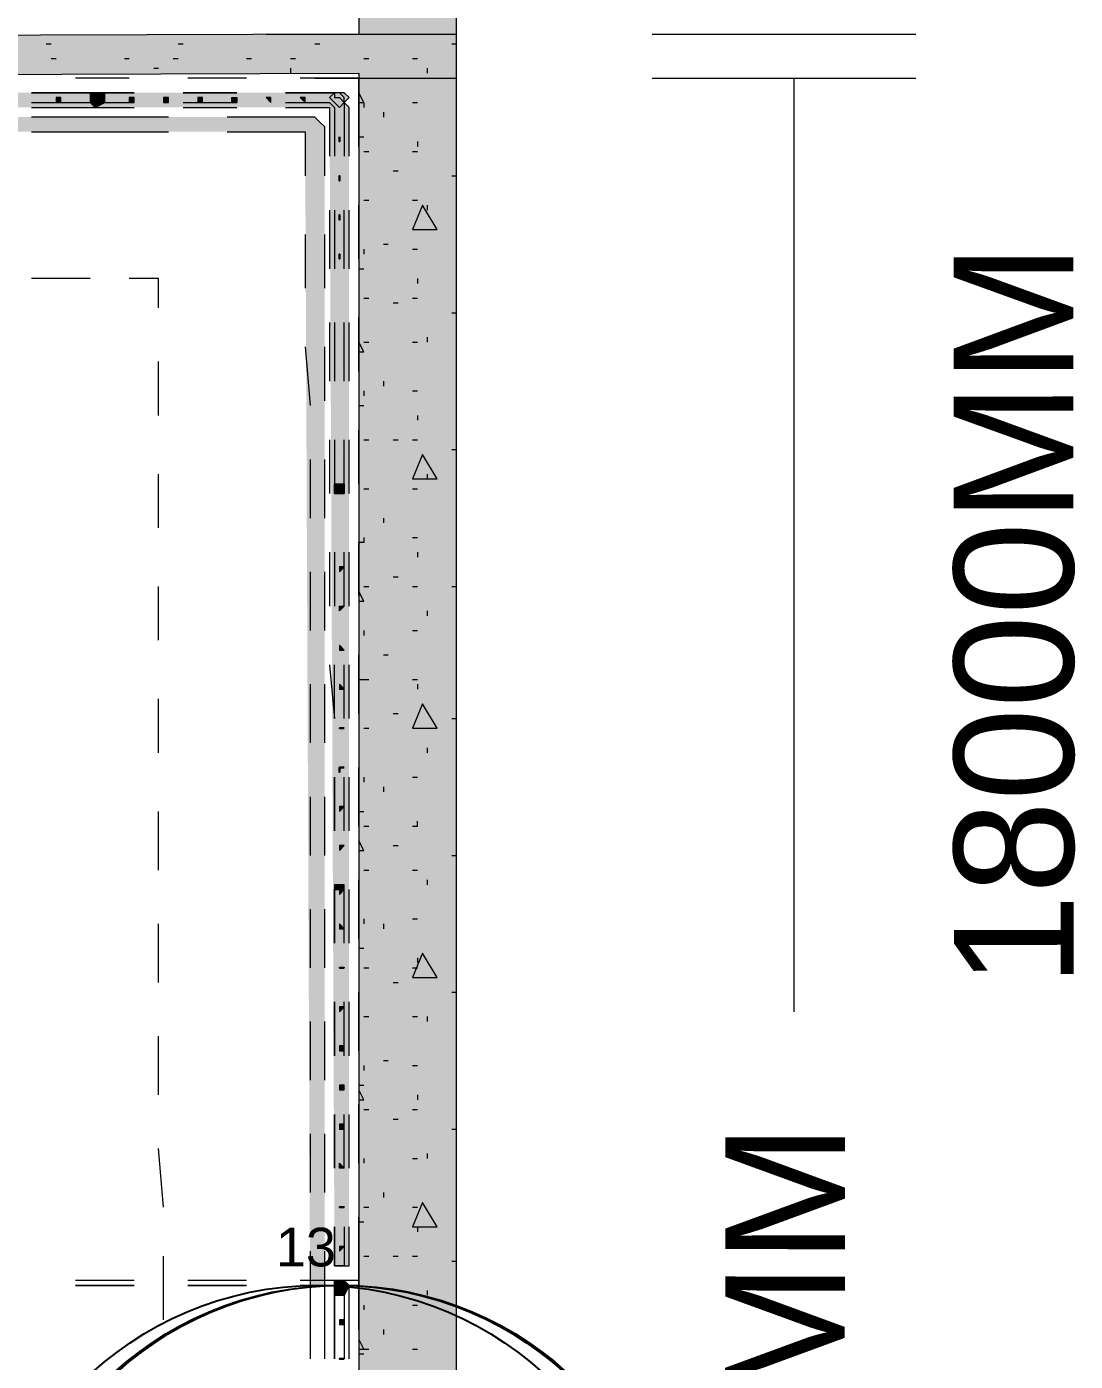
# Model space of a CAD drawing. Header units: inches. Extents: x 0.12 to 8.16, y 2.81 to 8.2.
# Drawn here: x 5.4567 to 5.8144, y 6.0258 to 6.4808 of the extents above; entities that cross this region are included whole.
import ezdxf

# ---------------------------------------------------------------- set-up
doc = ezdxf.new("R2010")
doc.units = ezdxf.units.IN
doc.header["$MEASUREMENT"] = 0
for name, color, linetype, true_color in [('PDF_Geometry', 7, 'Continuous', 0x029e21), ('PDF_Solid Fills', 7, 'Continuous', 0xffffff), ('PDF_Text', 7, 'Continuous', 0x5555ff)]:
    doc.layers.add(name, color=color, linetype=linetype, true_color=true_color)
doc.styles.add('PDF F1', font='arial.ttf')
doc.styles.add('PDF F2', font='arial.ttf')

msp = doc.modelspace()

# ---------------------------------------------------------------- hatches: boundary and pattern name
at = {"layer": 'PDF_Solid Fills', "transparency": 33554559}
for points in [[(5.15, 6.45333), (5.15, 6.45833), (5.15333, 6.45833), (5.155, 6.45833), (5.47167, 6.45833), (5.47333, 6.45833), (5.47833, 6.45833), (5.47833, 6.45333), (5.47333, 6.45333), (5.47167, 6.45333), (5.155, 6.45333), (5.15333, 6.45333)], [(5.15, 6.455), (5.15, 6.45833), (5.15333, 6.45833), (5.15333, 6.45833), (5.15667, 6.45833), (5.47167, 6.45833), (5.47333, 6.45833), (5.47833, 6.45833), (5.47833, 6.455), (5.47333, 6.455), (5.47167, 6.455), (5.15667, 6.455), (5.15333, 6.455), (5.15333, 6.455)], [(5.46667, 6.45667), (5.46833, 6.45667), (5.46833, 6.45667), (5.46833, 6.455), (5.46667, 6.455), (5.46667, 6.455), (5.46667, 6.45667), (5.46667, 6.45667)], [(5.47833, 6.45333), (5.47833, 6.45833), (5.48, 6.45833), (5.48167, 6.45833), (5.48333, 6.45833), (5.555, 6.45833), (5.55667, 6.45833), (5.56, 6.45833), (5.56167, 6.45833), (5.56167, 6.45833), (5.56, 6.45333), (5.56, 6.45333), (5.55667, 6.45333), (5.555, 6.45333), (5.48333, 6.45333), (5.48167, 6.45333), (5.48, 6.45333)], [(5.47833, 6.455), (5.47833, 6.45833), (5.48, 6.45833), (5.48167, 6.45833), (5.48333, 6.45833), (5.555, 6.45833), (5.55667, 6.45833), (5.56, 6.45833), (5.56167, 6.45833), (5.56167, 6.45833), (5.56, 6.455), (5.56, 6.455), (5.55667, 6.455), (5.555, 6.455), (5.48333, 6.455), (5.48167, 6.455), (5.48, 6.455)], [(5.48, 6.45833), (5.48333, 6.45833), (5.48333, 6.45667), (5.48333, 6.455), (5.48, 6.45333), (5.47833, 6.455), (5.47833, 6.45667), (5.47833, 6.45833)], [(5.49333, 6.45667), (5.49333, 6.45667), (5.49333, 6.45667), (5.49333, 6.455), (5.49333, 6.455), (5.49167, 6.455), (5.49167, 6.45667), (5.49167, 6.45667)], [(5.505, 6.45667), (5.505, 6.45667), (5.505, 6.45667), (5.505, 6.455), (5.505, 6.455), (5.50333, 6.455), (5.50333, 6.45667), (5.50333, 6.45667)], [(5.51667, 6.45667), (5.51667, 6.45667), (5.51667, 6.45667), (5.51667, 6.455), (5.51667, 6.455), (5.515, 6.455), (5.515, 6.45667), (5.515, 6.45667)], [(5.52833, 6.45667), (5.52833, 6.45667), (5.52833, 6.45667), (5.52833, 6.455), (5.52833, 6.455), (5.52667, 6.455), (5.52667, 6.45667), (5.52667, 6.45667)], [(5.54, 6.45667), (5.54, 6.45667), (5.54, 6.45667), (5.54, 6.455), (5.54, 6.455), (5.54, 6.455), (5.53833, 6.45667), (5.54, 6.45667)], [(5.55167, 6.45667), (5.55167, 6.45667), (5.55167, 6.45667), (5.55167, 6.455), (5.55167, 6.455), (5.55167, 6.455), (5.55, 6.45667), (5.55167, 6.45667)], [(5.56, 6.45333), (5.56167, 6.45833), (5.56333, 6.45833), (5.565, 6.45667), (5.565, 6.45667), (5.565, 6.455), (5.56667, 6.45333), (5.56667, 6.45333), (5.56667, 6.45), (5.56667, 6.05833), (5.56167, 6.05833), (5.56, 6.45), (5.56, 6.45333), (5.56, 6.45333), (5.56, 6.45333), (5.56, 6.45333), (5.56, 6.45333), (5.56, 6.45333)], [(5.56, 6.455), (5.56167, 6.45833), (5.56167, 6.45667), (5.56333, 6.45667), (5.565, 6.455), (5.565, 6.45333), (5.565, 6.45333), (5.565, 6.45333), (5.565, 6.45), (5.565, 6.05833), (5.56167, 6.05833), (5.56167, 6.45), (5.56167, 6.45333), (5.56167, 6.45333), (5.56167, 6.45333), (5.56167, 6.45333), (5.56, 6.455), (5.56, 6.455)], [(5.56667, 6.45667), (5.565, 6.455), (5.56333, 6.45333), (5.56167, 6.455), (5.56, 6.45667), (5.56167, 6.45833), (5.56333, 6.45833), (5.565, 6.45833)], [(5.15, 6.445), (5.15, 6.45), (5.15333, 6.45), (5.155, 6.45), (5.47167, 6.45), (5.47333, 6.45), (5.47833, 6.45), (5.47833, 6.445), (5.47333, 6.445), (5.47167, 6.445), (5.155, 6.445), (5.15333, 6.445)], [(5.47833, 6.445), (5.47833, 6.45), (5.48, 6.45), (5.48167, 6.45), (5.48333, 6.45), (5.54667, 6.45), (5.54833, 6.45), (5.55167, 6.45), (5.55333, 6.45), (5.55333, 6.45), (5.55167, 6.445), (5.55167, 6.445), (5.54833, 6.445), (5.54667, 6.445), (5.48333, 6.445), (5.48167, 6.445), (5.48, 6.445)], [(5.55167, 6.445), (5.55333, 6.45), (5.555, 6.45), (5.55667, 6.44833), (5.55667, 6.44833), (5.55833, 6.44667), (5.55833, 6.445), (5.55833, 6.445), (5.55833, 6.44167), (5.55833, 6.05167), (5.55333, 6.05167), (5.55167, 6.44167), (5.55167, 6.445), (5.55167, 6.445), (5.55167, 6.445), (5.55167, 6.445), (5.55167, 6.445), (5.55167, 6.445)], [(5.565, 6.32333), (5.565, 6.32167), (5.56333, 6.32167), (5.56167, 6.32167), (5.56167, 6.32333), (5.56167, 6.325), (5.56333, 6.325), (5.565, 6.325)], [(5.565, 6.29667), (5.56333, 6.295), (5.56333, 6.295), (5.56333, 6.295), (5.56333, 6.29667), (5.56333, 6.29667), (5.56333, 6.29667), (5.56333, 6.29667)], [(5.565, 6.28333), (5.56333, 6.28167), (5.56333, 6.28167), (5.56333, 6.28167), (5.56333, 6.28333), (5.56333, 6.28333), (5.56333, 6.28333), (5.56333, 6.28333)], [(5.565, 6.26833), (5.56333, 6.26833), (5.56333, 6.26833), (5.56333, 6.26833), (5.56333, 6.26833), (5.56333, 6.27), (5.56333, 6.27), (5.56333, 6.27)], [(5.565, 6.255), (5.56333, 6.255), (5.56333, 6.255), (5.56333, 6.255), (5.56333, 6.255), (5.56333, 6.25667), (5.56333, 6.25667), (5.56333, 6.25667)], [(5.565, 6.215), (5.56333, 6.21333), (5.56333, 6.21333), (5.56333, 6.21333), (5.56333, 6.215), (5.56333, 6.215), (5.56333, 6.215), (5.56333, 6.215)], [(5.565, 6.20167), (5.56333, 6.2), (5.56333, 6.2), (5.56333, 6.2), (5.56333, 6.20167), (5.56333, 6.20167), (5.56333, 6.20167), (5.56333, 6.20167)], [(5.565, 6.18667), (5.565, 6.18667), (5.56333, 6.185), (5.56333, 6.18667), (5.56167, 6.18667), (5.56167, 6.18833), (5.56333, 6.18833), (5.565, 6.18833)], [(5.565, 6.17333), (5.56333, 6.17333), (5.56333, 6.17333), (5.56333, 6.17333), (5.56333, 6.17333), (5.56333, 6.175), (5.56333, 6.175), (5.56333, 6.175)], [(5.565, 6.14667), (5.565, 6.14667), (5.56333, 6.145), (5.56333, 6.14667), (5.56333, 6.14667), (5.56333, 6.14667), (5.56333, 6.14667), (5.565, 6.14667)], [(5.565, 6.13333), (5.565, 6.13167), (5.56333, 6.13167), (5.56333, 6.13167), (5.56333, 6.13333), (5.56333, 6.13333), (5.56333, 6.13333), (5.565, 6.13333)], [(5.565, 6.12), (5.565, 6.11833), (5.56333, 6.11833), (5.56333, 6.11833), (5.56333, 6.12), (5.56333, 6.12), (5.56333, 6.12), (5.565, 6.12)], [(5.565, 6.105), (5.565, 6.105), (5.56333, 6.105), (5.56333, 6.105), (5.56333, 6.105), (5.56333, 6.10667), (5.56333, 6.10667), (5.565, 6.10667)], [(5.565, 6.09167), (5.565, 6.09167), (5.56333, 6.09167), (5.56333, 6.09167), (5.56333, 6.09167), (5.56333, 6.09167), (5.56333, 6.09333), (5.565, 6.09167)], [(5.565, 6.065), (5.565, 6.065), (5.56333, 6.06333), (5.56333, 6.065), (5.56333, 6.065), (5.56333, 6.065), (5.56333, 6.065), (5.565, 6.065)], [(5.56667, 6.05167), (5.565, 6.04833), (5.56333, 6.04833), (5.56167, 6.04833), (5.56167, 6.05167), (5.56167, 6.05333), (5.56333, 6.05333), (5.565, 6.05333)], [(5.56667, 6.05167), (5.565, 6.04833), (5.56333, 6.04833), (5.56167, 6.04833), (5.56167, 6.05167), (5.56167, 6.05333), (5.56333, 6.05333), (5.565, 6.05333)], [(5.565, 6.03833), (5.565, 6.03833), (5.56333, 6.03833), (5.56333, 6.03833), (5.56333, 6.03833), (5.56333, 6.04), (5.56333, 6.04), (5.565, 6.04)]]:
    msp.add_hatch(color=256, dxfattribs=at).paths.add_polyline_path(points)

# ---------------------------------------------------------------- linework, layer by layer
at = {"layer": 'PDF_Geometry', "color": 7, "lineweight": 13}
msp.add_lwpolyline([(5.06333, 6.47667), (5.06333, 6.46333), (5.57, 6.465), (5.57, 5.41667), (5.57667, 5.41667), (5.60333, 5.41667), (5.60333, 6.53), (5.59667, 6.53), (5.60333, 6.53), (5.59667, 6.53), (5.57, 6.53), (5.57, 6.47833)], close=True, dxfattribs=at)
at = {"layer": 'PDF_Geometry', "color": 54, "lineweight": 13, "true_color": 0x9f9f00}
for points in [[(5.46333, 6.475), (5.465, 6.475)], [(5.50833, 6.475), (5.51, 6.475)], [(5.555, 6.475), (5.55667, 6.475)], [(5.58167, 6.47833), (5.58333, 6.47833)], [(5.60167, 6.475), (5.60333, 6.475)], [(5.465, 6.47), (5.46667, 6.47)], [(5.49, 6.47), (5.49167, 6.47)], [(5.5, 6.46667), (5.50167, 6.46667)], [(5.50667, 6.47), (5.50833, 6.47)], [(5.53167, 6.47), (5.53333, 6.47)], [(5.54667, 6.47), (5.54833, 6.47)], [(5.54667, 6.46667), (5.54667, 6.465)], [(5.57167, 6.47), (5.57333, 6.47)], [(5.58833, 6.47), (5.59, 6.47)], [(5.59333, 6.46667), (5.59333, 6.465)], [(5.57, 6.455), (5.57167, 6.455), (5.57, 6.45833)], [(5.57167, 6.455), (5.57167, 6.45333)], [(5.58833, 6.455), (5.59, 6.455)], [(5.57833, 6.45167), (5.57833, 6.45)], [(5.57, 6.44333), (5.57167, 6.44333)], [(5.57167, 6.43833), (5.57333, 6.43833)], [(5.58833, 6.43833), (5.59, 6.43833)], [(5.59, 6.44167), (5.59, 6.44)], [(5.58167, 6.43167), (5.58333, 6.43167)], [(5.60167, 6.43), (5.60333, 6.43)], [(5.57167, 6.42167), (5.57333, 6.42167)], [(5.58833, 6.42167), (5.59, 6.42167)], [(5.59333, 6.42), (5.59333, 6.41833)], [(5.57833, 6.40667), (5.58, 6.40667)], [(5.57167, 6.405), (5.57167, 6.40333)], [(5.58833, 6.405), (5.59, 6.405)], [(5.57, 6.39833), (5.57167, 6.39833)], [(5.59, 6.395), (5.59, 6.39333)], [(5.57167, 6.38833), (5.57333, 6.38833)], [(5.58833, 6.38833), (5.59, 6.38833)], [(5.58167, 6.38667), (5.58333, 6.38667)], [(5.60167, 6.38333), (5.60333, 6.38333)], [(5.59333, 6.375), (5.59333, 6.37333)], [(5.57, 6.37), (5.57167, 6.37), (5.57, 6.37333)], [(5.57167, 6.37333), (5.57333, 6.37333)], [(5.58833, 6.37333), (5.59, 6.37333)], [(5.57167, 6.35667), (5.57167, 6.355)], [(5.57833, 6.36), (5.57833, 6.35833)], [(5.58833, 6.35667), (5.59, 6.35667)], [(5.57, 6.35167), (5.57167, 6.35167)], [(5.59, 6.34833), (5.59, 6.34667)], [(5.57167, 6.34), (5.57333, 6.34)], [(5.58167, 6.34), (5.58333, 6.34)], [(5.58833, 6.34), (5.59, 6.34)], [(5.60167, 6.33667), (5.60333, 6.33667)], [(5.59333, 6.32833), (5.59333, 6.32667)], [(5.57167, 6.32333), (5.57333, 6.32333)], [(5.58833, 6.32333), (5.59, 6.32333)], [(5.57833, 6.31333), (5.57833, 6.31167)], [(5.57167, 6.30667), (5.57167, 6.305), (5.57, 6.305)], [(5.58833, 6.30667), (5.59, 6.30667)], [(5.59, 6.30167), (5.59, 6.3)], [(5.58167, 6.29333), (5.58333, 6.29333)], [(5.57, 6.285), (5.57167, 6.285), (5.57, 6.28833)], [(5.57167, 6.29), (5.57333, 6.29)], [(5.58833, 6.29), (5.59, 6.29)], [(5.60167, 6.29), (5.60333, 6.29)], [(5.59333, 6.28167), (5.59333, 6.28)], [(5.57167, 6.275), (5.57167, 6.27333)], [(5.58833, 6.275), (5.59, 6.275)], [(5.57833, 6.26667), (5.58, 6.26667)], [(5.57, 6.25833), (5.57167, 6.25833), (5.57333, 6.25833)], [(5.58833, 6.25833), (5.59, 6.25833)], [(5.59, 6.25667), (5.59, 6.255)], [(5.58167, 6.24667), (5.58333, 6.24667)], [(5.60167, 6.245), (5.60333, 6.245)], [(5.57167, 6.24167), (5.57333, 6.24167)], [(5.58833, 6.24167), (5.59, 6.24167)], [(5.59333, 6.235), (5.59333, 6.23333)], [(5.57167, 6.225), (5.57167, 6.22333)], [(5.58833, 6.225), (5.59, 6.225)], [(5.57833, 6.22167), (5.57833, 6.22)], [(5.57, 6.21333), (5.57167, 6.21333)], [(5.57167, 6.20833), (5.57333, 6.20833)], [(5.58833, 6.20833), (5.59, 6.20833), (5.59, 6.21)], [(5.57, 6.2), (5.57167, 6.2), (5.57, 6.20333)], [(5.58167, 6.20167), (5.58333, 6.20167)], [(5.60167, 6.19833), (5.60333, 6.19833)], [(5.57167, 6.19333), (5.57333, 6.19333)], [(5.58833, 6.19333), (5.59, 6.19333)], [(5.59333, 6.19), (5.59333, 6.18833)], [(5.57167, 6.17667), (5.57167, 6.175)], [(5.57833, 6.175), (5.57833, 6.17333)], [(5.58833, 6.17667), (5.59, 6.17667)], [(5.57, 6.16667), (5.57167, 6.16667)], [(5.59, 6.16333), (5.59, 6.16167)], [(5.57167, 6.16), (5.57333, 6.16)], [(5.58833, 6.16), (5.59, 6.16)], [(5.58167, 6.155), (5.58333, 6.155)], [(5.60167, 6.15167), (5.60333, 6.15167)], [(5.57167, 6.14333), (5.57333, 6.14333)], [(5.58833, 6.14333), (5.59, 6.14333)], [(5.59333, 6.14333), (5.59333, 6.14167)], [(5.57167, 6.12667), (5.57167, 6.125)], [(5.57833, 6.12833), (5.58, 6.12833)], [(5.58833, 6.12667), (5.59, 6.12667)], [(5.57, 6.12), (5.57167, 6.12)], [(5.57, 6.115), (5.57167, 6.115), (5.57, 6.11833)], [(5.59, 6.11667), (5.59, 6.115)], [(5.57167, 6.11167), (5.57333, 6.11167)], [(5.58833, 6.11167), (5.59, 6.11167)], [(5.58167, 6.10833), (5.58333, 6.10833)], [(5.60167, 6.105), (5.60333, 6.105)], [(5.57167, 6.095), (5.57167, 6.09333)], [(5.58833, 6.095), (5.59, 6.095)], [(5.59333, 6.09667), (5.59333, 6.095)], [(5.57833, 6.08333), (5.57833, 6.08167)], [(5.57167, 6.07833), (5.57333, 6.07833)], [(5.58833, 6.07833), (5.59, 6.07833)], [(5.57, 6.07333), (5.57167, 6.07333)], [(5.59, 6.07167), (5.59, 6.07)], [(5.57167, 6.06167), (5.57333, 6.06167)], [(5.58167, 6.06167), (5.58333, 6.06167)], [(5.58833, 6.06167), (5.59, 6.06167)], [(5.60167, 6.06), (5.60333, 6.06)], [(5.59333, 6.05), (5.59333, 6.04833)], [(5.57167, 6.045), (5.57167, 6.04333)], [(5.58833, 6.045), (5.59, 6.045)], [(5.57, 6.03), (5.57167, 6.03), (5.57, 6.03333)], [(5.57833, 6.03667), (5.57833, 6.035)], [(5.57167, 6.03), (5.57333, 6.03)], [(5.58833, 6.03), (5.59, 6.03)], [(5.57, 6.02833), (5.57167, 6.02833)]]:
    msp.add_lwpolyline(points, dxfattribs=at)
at = {"layer": 'PDF_Geometry', "color": 251, "lineweight": 9, "true_color": 0x6a6a6a}
for points in [[(5.53833, 6.47833), (5.60333, 6.47833)], [(5.67, 6.47833), (5.76, 6.47833)], [(5.555, 6.46333), (5.60333, 6.46333)], [(5.67, 6.46333), (5.76, 6.46333)], [(5.71833, 6.46333), (5.71833, 6.145)]]:
    msp.add_lwpolyline(points, dxfattribs=at)
at = {"layer": 'PDF_Geometry', "color": 161, "lineweight": 13, "true_color": 0xaaaaff}
for points in [[(5.49167, 6.46333), (5.47333, 6.46333)], [(5.53167, 6.46333), (5.51167, 6.46333)], [(5.57, 6.44), (5.57, 6.46333), (5.55, 6.46333)], [(5.45833, 6.455), (5.47167, 6.455), (5.47333, 6.455), (5.47833, 6.455), (5.48, 6.455), (5.48167, 6.455), (5.48333, 6.455), (5.49333, 6.455), (5.49333, 6.45667), (5.49167, 6.45667), (5.49167, 6.455), (5.49333, 6.455)], [(5.46667, 6.45667), (5.46667, 6.45667)], [(5.46667, 6.45667), (5.46667, 6.45667)], [(5.46833, 6.45667), (5.46833, 6.45667)], [(5.49167, 6.45667), (5.49167, 6.45667)], [(5.49333, 6.45667), (5.49333, 6.45667)], [(5.49333, 6.45667), (5.49333, 6.45667)], [(5.50333, 6.45667), (5.50333, 6.45667)], [(5.505, 6.45667), (5.505, 6.45667)], [(5.505, 6.45667), (5.505, 6.45667)], [(5.51, 6.455), (5.52833, 6.455), (5.52667, 6.455), (5.52667, 6.45667), (5.52833, 6.45667), (5.52833, 6.455)], [(5.515, 6.45667), (5.515, 6.45667)], [(5.51667, 6.45667), (5.51667, 6.45667)], [(5.51667, 6.45667), (5.51667, 6.45667)], [(5.52667, 6.45667), (5.52667, 6.45667)], [(5.52833, 6.45667), (5.52833, 6.45667)], [(5.52833, 6.45667), (5.52833, 6.45667)], [(5.54, 6.45667), (5.54, 6.45667)], [(5.54, 6.45667), (5.54, 6.45667)], [(5.54, 6.45667), (5.54, 6.45667)], [(5.56667, 6.43667), (5.56667, 6.45), (5.56667, 6.45333), (5.565, 6.455), (5.565, 6.45667), (5.56333, 6.45833), (5.56167, 6.45833), (5.56, 6.45833), (5.55667, 6.45833), (5.555, 6.45833), (5.545, 6.45833), (5.555, 6.45833), (5.55667, 6.45833), (5.56, 6.45833), (5.56167, 6.45833), (5.56167, 6.45667), (5.56333, 6.45667), (5.565, 6.455), (5.565, 6.45333), (5.565, 6.45), (5.565, 6.43667)], [(5.55167, 6.45667), (5.55167, 6.45667)], [(5.55167, 6.45667), (5.55167, 6.45667)], [(5.55167, 6.45667), (5.55167, 6.45667)], [(5.56167, 6.45833), (5.56167, 6.45833)], [(5.56167, 6.45833), (5.56167, 6.45833)], [(5.565, 6.45667), (5.565, 6.45667)], [(5.45833, 6.45333), (5.47167, 6.45333), (5.47333, 6.45333), (5.47833, 6.45333), (5.48, 6.45333), (5.48167, 6.45333), (5.48333, 6.45333), (5.49333, 6.45333)], [(5.46667, 6.455), (5.46667, 6.455)], [(5.49333, 6.455), (5.49333, 6.455)], [(5.505, 6.455), (5.505, 6.455)], [(5.51, 6.45333), (5.52833, 6.45333)], [(5.51667, 6.455), (5.51667, 6.455)], [(5.52833, 6.455), (5.52833, 6.455)], [(5.54, 6.455), (5.54, 6.455)], [(5.54, 6.455), (5.54, 6.455)], [(5.545, 6.455), (5.555, 6.455), (5.55667, 6.455), (5.56, 6.455), (5.56167, 6.45333), (5.56167, 6.45), (5.56167, 6.43667)], [(5.545, 6.45333), (5.555, 6.45333), (5.55667, 6.45333), (5.56, 6.45333), (5.56, 6.45), (5.56, 6.43667)], [(5.55167, 6.455), (5.55167, 6.455)], [(5.55167, 6.455), (5.55167, 6.455)], [(5.56, 6.455), (5.56, 6.455)], [(5.56, 6.455), (5.56, 6.455)], [(5.56, 6.455), (5.56, 6.455)], [(5.56, 6.45333), (5.56, 6.45333)], [(5.56, 6.45333), (5.56, 6.45333)], [(5.56, 6.45333), (5.56, 6.45333)], [(5.56, 6.45333), (5.56, 6.45333)], [(5.56, 6.45333), (5.56, 6.45333)], [(5.56, 6.45333), (5.56, 6.45333)], [(5.56, 6.45333), (5.56, 6.45333)], [(5.56167, 6.45333), (5.56167, 6.45333)], [(5.56167, 6.45333), (5.56167, 6.45333)], [(5.56167, 6.45333), (5.56167, 6.45333)], [(5.565, 6.45333), (5.565, 6.45333)], [(5.565, 6.45333), (5.565, 6.45333)], [(5.56667, 6.45333), (5.56667, 6.45333)], [(5.505, 6.45), (5.48333, 6.45), (5.48167, 6.45), (5.48, 6.45), (5.47833, 6.45), (5.47333, 6.45), (5.47167, 6.45), (5.45833, 6.45)], [(5.55833, 6.43), (5.55833, 6.44167), (5.55833, 6.445), (5.55833, 6.44667), (5.55667, 6.44833), (5.555, 6.45), (5.55333, 6.45), (5.55167, 6.45), (5.54833, 6.45), (5.54667, 6.45), (5.525, 6.45)], [(5.55333, 6.45), (5.55333, 6.45)], [(5.55667, 6.44833), (5.55667, 6.44833)], [(5.45833, 6.445), (5.47167, 6.445), (5.47333, 6.445), (5.47833, 6.445), (5.48, 6.445), (5.48167, 6.445), (5.48333, 6.445), (5.505, 6.445)], [(5.525, 6.445), (5.54667, 6.445), (5.54833, 6.445), (5.55167, 6.445), (5.55167, 6.44167), (5.55167, 6.43)], [(5.55167, 6.445), (5.55167, 6.445)], [(5.55167, 6.445), (5.55167, 6.445)], [(5.55167, 6.445), (5.55167, 6.445)], [(5.55167, 6.445), (5.55167, 6.445)], [(5.55167, 6.445), (5.55167, 6.445)], [(5.55167, 6.445), (5.55167, 6.445)], [(5.55167, 6.445), (5.55167, 6.445)], [(5.55833, 6.445), (5.55833, 6.445)], [(5.56333, 6.44333), (5.56333, 6.44333)], [(5.56333, 6.44333), (5.56333, 6.44333)], [(5.56333, 6.44333), (5.56333, 6.44333)], [(5.56333, 6.44333), (5.56333, 6.44333)], [(5.56333, 6.44167), (5.56333, 6.44167)], [(5.56333, 6.44167), (5.56333, 6.44167)], [(5.56333, 6.43), (5.56333, 6.43)], [(5.56333, 6.43), (5.56333, 6.43)], [(5.56333, 6.43), (5.56333, 6.43)], [(5.56333, 6.43), (5.56333, 6.43)], [(5.56333, 6.43), (5.56333, 6.43)], [(5.56333, 6.43), (5.56333, 6.43)], [(5.56, 6.41833), (5.56, 6.39833)], [(5.56167, 6.41833), (5.56167, 6.39833)], [(5.56333, 6.41667), (5.56333, 6.41667)], [(5.56333, 6.41667), (5.56333, 6.41667)], [(5.56333, 6.41667), (5.56333, 6.41667)], [(5.56333, 6.41667), (5.56333, 6.41667)], [(5.56333, 6.41667), (5.56333, 6.41667)], [(5.56333, 6.41667), (5.56333, 6.41667)], [(5.565, 6.39833), (5.565, 6.41833)], [(5.56667, 6.39833), (5.56667, 6.41833)], [(5.57, 6.40167), (5.57, 6.42)], [(5.55167, 6.41), (5.55167, 6.39167)], [(5.55833, 6.39167), (5.55833, 6.41)], [(5.56333, 6.40333), (5.56333, 6.40333)], [(5.56333, 6.40333), (5.56333, 6.40333)], [(5.56333, 6.40333), (5.56333, 6.40333)], [(5.56333, 6.40333), (5.56333, 6.40333)], [(5.56333, 6.40333), (5.56333, 6.40333)], [(5.56333, 6.40333), (5.56333, 6.40333)], [(5.47833, 6.395), (5.45833, 6.395)], [(5.50167, 6.385), (5.50167, 6.395), (5.49167, 6.395)], [(5.56333, 6.39), (5.56333, 6.39)], [(5.56333, 6.39), (5.56333, 6.39)], [(5.56333, 6.39), (5.56333, 6.39)], [(5.56333, 6.39), (5.56333, 6.39)], [(5.56333, 6.39), (5.56333, 6.39)], [(5.56333, 6.39), (5.56333, 6.39)], [(5.56333, 6.39), (5.56333, 6.39)], [(5.56333, 6.39), (5.56333, 6.39)], [(5.56, 6.38), (5.56, 6.36)], [(5.56167, 6.38), (5.56167, 6.36)], [(5.565, 6.36), (5.565, 6.38)], [(5.56667, 6.36), (5.56667, 6.38)], [(5.57, 6.36333), (5.57, 6.38167)], [(5.56333, 6.37667), (5.56333, 6.37667)], [(5.56333, 6.37667), (5.56333, 6.37667)], [(5.56333, 6.37667), (5.56333, 6.37667)], [(5.56333, 6.37667), (5.56333, 6.37667)], [(5.56333, 6.37667), (5.56333, 6.37667)], [(5.56333, 6.37667), (5.56333, 6.37667)], [(5.56333, 6.37667), (5.56333, 6.37667)], [(5.56333, 6.37667), (5.56333, 6.37667)], [(5.55167, 6.37167), (5.55333, 6.35167)], [(5.55833, 6.35333), (5.55833, 6.37167)], [(5.50167, 6.34833), (5.50167, 6.36667)], [(5.56333, 6.36333), (5.56333, 6.36333)], [(5.56333, 6.36333), (5.56333, 6.36333)], [(5.56333, 6.36333), (5.56333, 6.36333)], [(5.56333, 6.36333), (5.56333, 6.36333)], [(5.56333, 6.36333), (5.56333, 6.36333)], [(5.56333, 6.36333), (5.56333, 6.36333)], [(5.56333, 6.36333), (5.56333, 6.36333)], [(5.56333, 6.36333), (5.56333, 6.36333)], [(5.56333, 6.35), (5.56333, 6.35)], [(5.56333, 6.35), (5.56333, 6.35)], [(5.56333, 6.35), (5.56333, 6.35)], [(5.56333, 6.35), (5.56333, 6.35)], [(5.56333, 6.35), (5.56333, 6.35)], [(5.56333, 6.35), (5.56333, 6.35)], [(5.56333, 6.35), (5.56333, 6.35)], [(5.56333, 6.35), (5.56333, 6.35)], [(5.57, 6.325), (5.57, 6.34333)], [(5.56, 6.34), (5.56, 6.32167)], [(5.56167, 6.34), (5.56167, 6.32167), (5.56167, 6.32333), (5.56167, 6.325), (5.56333, 6.325), (5.565, 6.325), (5.565, 6.32333), (5.565, 6.32167)], [(5.56167, 6.32167), (5.56333, 6.32167), (5.565, 6.32167), (5.565, 6.34)], [(5.56667, 6.32167), (5.56667, 6.34)], [(5.56333, 6.33667), (5.56333, 6.33667)], [(5.56333, 6.33667), (5.56333, 6.33667)], [(5.56333, 6.33667), (5.56333, 6.33667)], [(5.56333, 6.33667), (5.56333, 6.33667)], [(5.56333, 6.33667), (5.56333, 6.33667)], [(5.56333, 6.33667), (5.56333, 6.33667)], [(5.56333, 6.33667), (5.56333, 6.33667)], [(5.56333, 6.33667), (5.56333, 6.33667)], [(5.55333, 6.33333), (5.55333, 6.31333)], [(5.55833, 6.31333), (5.55833, 6.33333)], [(5.50167, 6.31), (5.50167, 6.32833)], [(5.56333, 6.31), (5.56333, 6.31)], [(5.56333, 6.31), (5.56333, 6.31)], [(5.56333, 6.31), (5.56333, 6.31)], [(5.56333, 6.31), (5.56333, 6.31)], [(5.56333, 6.31), (5.56333, 6.31)], [(5.56333, 6.31), (5.56333, 6.31)], [(5.56333, 6.31), (5.56333, 6.31)], [(5.56333, 6.31), (5.56333, 6.31)], [(5.57, 6.28667), (5.57, 6.305)], [(5.56, 6.30167), (5.56, 6.28333)], [(5.56167, 6.30167), (5.56167, 6.28333)], [(5.565, 6.28333), (5.56333, 6.28167), (5.56333, 6.28333), (5.565, 6.28333), (5.565, 6.30167)], [(5.56667, 6.28333), (5.56667, 6.30167)], [(5.55333, 6.295), (5.55333, 6.275)], [(5.55833, 6.275), (5.55833, 6.295)], [(5.56333, 6.29667), (5.56333, 6.29667)], [(5.56333, 6.29667), (5.56333, 6.29667)], [(5.56333, 6.29667), (5.56333, 6.29667)], [(5.56333, 6.295), (5.56333, 6.295)], [(5.56333, 6.295), (5.56333, 6.295)], [(5.50167, 6.27167), (5.50167, 6.29)], [(5.56333, 6.28333), (5.56333, 6.28333)], [(5.56333, 6.28333), (5.56333, 6.28333)], [(5.56333, 6.28333), (5.56333, 6.28333)], [(5.56333, 6.28167), (5.56333, 6.28167)], [(5.56333, 6.28167), (5.56333, 6.28167)], [(5.56333, 6.27), (5.56333, 6.27)], [(5.56333, 6.27), (5.56333, 6.27)], [(5.56333, 6.26833), (5.56333, 6.26833)], [(5.56333, 6.26833), (5.56333, 6.26833)], [(5.56333, 6.26833), (5.56333, 6.26833)], [(5.57, 6.24667), (5.57, 6.26667)], [(5.56, 6.26333), (5.56167, 6.245), (5.56167, 6.26333)], [(5.565, 6.245), (5.565, 6.26333)], [(5.56667, 6.245), (5.56667, 6.26333)], [(5.55333, 6.25667), (5.55333, 6.23667)], [(5.55833, 6.23667), (5.55833, 6.25667)], [(5.56333, 6.25667), (5.56333, 6.25667)], [(5.56333, 6.25667), (5.56333, 6.25667)], [(5.56333, 6.255), (5.56333, 6.255)], [(5.56333, 6.255), (5.56333, 6.255)], [(5.56333, 6.255), (5.56333, 6.255)], [(5.50167, 6.23333), (5.50167, 6.25167)], [(5.56333, 6.24167), (5.56333, 6.24167)], [(5.56333, 6.24167), (5.56333, 6.24167)], [(5.56333, 6.24167), (5.56333, 6.24167)], [(5.56333, 6.24167), (5.56333, 6.24167)], [(5.56333, 6.24167), (5.56333, 6.24167)], [(5.56333, 6.24167), (5.56333, 6.24167)], [(5.56333, 6.22833), (5.56333, 6.22833)], [(5.56333, 6.22833), (5.56333, 6.22833)], [(5.56333, 6.22833), (5.56333, 6.22833)], [(5.56333, 6.22833), (5.56333, 6.22833)], [(5.565, 6.20667), (5.565, 6.225)], [(5.56667, 6.20667), (5.56667, 6.225)], [(5.57, 6.20833), (5.57, 6.22833)], [(5.55333, 6.21833), (5.55333, 6.19833)], [(5.55833, 6.19833), (5.55833, 6.21833)], [(5.50167, 6.19333), (5.50167, 6.21333)], [(5.56333, 6.215), (5.56333, 6.215)], [(5.56333, 6.215), (5.56333, 6.215)], [(5.56333, 6.215), (5.56333, 6.215)], [(5.56333, 6.21333), (5.56333, 6.21333)], [(5.56333, 6.21333), (5.56333, 6.21333)], [(5.56333, 6.20167), (5.56333, 6.20167)], [(5.56333, 6.20167), (5.56333, 6.20167)], [(5.56333, 6.20167), (5.56333, 6.20167)], [(5.56333, 6.2), (5.56333, 6.2)], [(5.56333, 6.2), (5.56333, 6.2)], [(5.565, 6.16833), (5.565, 6.18667), (5.565, 6.18833), (5.56333, 6.18833), (5.56167, 6.18833), (5.56167, 6.18667), (5.56333, 6.18667), (5.56333, 6.185), (5.565, 6.18667)], [(5.57, 6.17), (5.57, 6.19)], [(5.565, 6.18667), (5.565, 6.18667)], [(5.56667, 6.16833), (5.56667, 6.18667)], [(5.55333, 6.18), (5.55333, 6.16)], [(5.55833, 6.16), (5.55833, 6.18)], [(5.50167, 6.155), (5.50167, 6.175)], [(5.56333, 6.175), (5.56333, 6.175)], [(5.56333, 6.175), (5.56333, 6.175)], [(5.56333, 6.17333), (5.56333, 6.17333)], [(5.56333, 6.17333), (5.56333, 6.17333)], [(5.56333, 6.17333), (5.56333, 6.17333)], [(5.56333, 6.16), (5.56333, 6.16)], [(5.56333, 6.16), (5.56333, 6.16)], [(5.56333, 6.16), (5.56333, 6.16)], [(5.56333, 6.16), (5.56333, 6.16)], [(5.565, 6.16), (5.565, 6.16)], [(5.565, 6.16), (5.565, 6.16)], [(5.57, 6.13167), (5.57, 6.15167)], [(5.565, 6.13), (5.565, 6.14833)], [(5.56667, 6.13), (5.56667, 6.14833)], [(5.56333, 6.14667), (5.56333, 6.14667)], [(5.56333, 6.14667), (5.56333, 6.14667)], [(5.56333, 6.14667), (5.56333, 6.14667)], [(5.565, 6.14667), (5.565, 6.14667)], [(5.565, 6.14667), (5.565, 6.14667)], [(5.55333, 6.14167), (5.55333, 6.12167)], [(5.55833, 6.12167), (5.55833, 6.14167)], [(5.50167, 6.11667), (5.50167, 6.13667)], [(5.56333, 6.13333), (5.56333, 6.13333)], [(5.56333, 6.13333), (5.56333, 6.13333)], [(5.56333, 6.13167), (5.56333, 6.13167)], [(5.565, 6.13333), (5.565, 6.13333)], [(5.56333, 6.12), (5.56333, 6.12)], [(5.56333, 6.12), (5.56333, 6.12)], [(5.565, 6.12), (5.565, 6.12)], [(5.56333, 6.11833), (5.56333, 6.11833)], [(5.57, 6.09333), (5.57, 6.11333)], [(5.565, 6.09167), (5.56333, 6.09167), (5.56333, 6.09333), (5.565, 6.09167), (5.565, 6.11)], [(5.56333, 6.10667), (5.56333, 6.10667)], [(5.56667, 6.09167), (5.56667, 6.11)], [(5.55333, 6.10333), (5.55333, 6.08333)], [(5.55833, 6.08333), (5.55833, 6.10333)], [(5.56333, 6.105), (5.56333, 6.105)], [(5.56333, 6.105), (5.56333, 6.105)], [(5.565, 6.105), (5.565, 6.105)], [(5.50333, 6.07833), (5.50167, 6.09833)], [(5.56333, 6.09167), (5.56333, 6.09167)], [(5.56333, 6.09167), (5.56333, 6.09167)], [(5.56333, 6.09167), (5.56333, 6.09167)], [(5.565, 6.09167), (5.565, 6.09167)], [(5.565, 6.09167), (5.565, 6.09167)], [(5.57, 6.03667), (5.57, 6.05167), (5.55, 6.05167), (5.57, 6.05167), (5.57, 6.075)], [(5.56333, 6.07833), (5.56333, 6.07833)], [(5.56333, 6.07833), (5.56333, 6.07833)], [(5.56333, 6.07833), (5.56333, 6.07833)], [(5.56333, 6.07833), (5.56333, 6.07833)], [(5.565, 6.07833), (5.565, 6.07833)], [(5.565, 6.07833), (5.565, 6.07833)], [(5.565, 6.07167), (5.565, 6.05833), (5.56167, 6.05833), (5.56167, 6.07167), (5.56167, 6.05833), (5.56667, 6.05833), (5.56667, 6.07167)], [(5.50333, 6.04), (5.50333, 6.05167), (5.50333, 6.06167)], [(5.55333, 6.06333), (5.55333, 6.05167), (5.55833, 6.05167), (5.55833, 6.06333)], [(5.56333, 6.065), (5.56333, 6.065)], [(5.56333, 6.065), (5.56333, 6.065)], [(5.56333, 6.065), (5.56333, 6.065)], [(5.565, 6.065), (5.565, 6.065)], [(5.565, 6.065), (5.565, 6.065)], [(5.49333, 6.05333), (5.47333, 6.05333)], [(5.50333, 6.05167), (5.50333, 6.05167)], [(5.53167, 6.05333), (5.51167, 6.05333)], [(5.57, 6.05333), (5.55, 6.05333)], [(5.55833, 6.02667), (5.55833, 6.05167), (5.55333, 6.05167), (5.55333, 6.02667)], [(5.56667, 6.02667), (5.56667, 6.05167), (5.56167, 6.05167), (5.56167, 6.02667), (5.56167, 6.05167), (5.56167, 6.05333), (5.56333, 6.05333), (5.565, 6.05333), (5.56667, 6.05167), (5.565, 6.04833), (5.56333, 6.04833), (5.56167, 6.04833), (5.56167, 6.05167), (5.565, 6.05167), (5.565, 6.02667), (5.56333, 6.02667), (5.565, 6.02667)], [(5.57, 6.05167), (5.57, 6.05167)], [(5.56333, 6.04), (5.56333, 6.04)], [(5.56333, 6.03833), (5.56333, 6.03833)], [(5.56333, 6.03833), (5.56333, 6.03833)], [(5.565, 6.03833), (5.565, 6.03833)], [(5.56333, 6.02667), (5.56333, 6.02667)], [(5.56333, 6.02667), (5.56333, 6.02667)], [(5.56333, 6.02667), (5.56333, 6.02667)], [(5.56333, 6.02667), (5.56333, 6.02667)], [(5.565, 6.02667), (5.565, 6.02667)], [(5.565, 6.02667), (5.565, 6.02667)]]:
    msp.add_lwpolyline(points, dxfattribs=at)
for points in [[(5.45833, 6.45833), (5.47167, 6.45833), (5.47333, 6.45833), (5.47833, 6.45833), (5.48, 6.45833), (5.48167, 6.45833), (5.48333, 6.45833), (5.49333, 6.45833), (5.48333, 6.45833), (5.48167, 6.45833), (5.48, 6.45833), (5.47833, 6.45833), (5.47333, 6.45833), (5.47167, 6.45833)], [(5.46667, 6.45667), (5.46667, 6.455), (5.46833, 6.455), (5.46833, 6.45667)], [(5.48, 6.45833), (5.47833, 6.45833), (5.47833, 6.45667), (5.47833, 6.455), (5.48, 6.45333), (5.48333, 6.455), (5.48333, 6.45667), (5.48333, 6.45833)], [(5.505, 6.45667), (5.50333, 6.45667), (5.50333, 6.455), (5.505, 6.455)], [(5.51, 6.45833), (5.52833, 6.45833)], [(5.51667, 6.45667), (5.515, 6.45667), (5.515, 6.455), (5.51667, 6.455)], [(5.54, 6.45667), (5.53833, 6.45667), (5.54, 6.455)], [(5.55167, 6.45667), (5.55, 6.45667), (5.55167, 6.455)], [(5.56667, 6.45667), (5.565, 6.45833), (5.56333, 6.45833), (5.56167, 6.45833), (5.56, 6.45667), (5.56167, 6.455), (5.56333, 6.45333), (5.565, 6.455)], [(5.56333, 6.44333), (5.56333, 6.44167)], [(5.56333, 6.43), (5.56333, 6.42833)], [(5.56333, 6.41667), (5.56333, 6.415)], [(5.56333, 6.40333), (5.56333, 6.40167)], [(5.565, 6.29667), (5.56333, 6.29667), (5.56333, 6.295)], [(5.565, 6.26833), (5.56333, 6.27), (5.56333, 6.26833)], [(5.565, 6.255), (5.56333, 6.25667), (5.56333, 6.255)], [(5.565, 6.24167), (5.56333, 6.24167)], [(5.56167, 6.20667), (5.56167, 6.225)], [(5.565, 6.22833), (5.56333, 6.22833), (5.56333, 6.22667), (5.56333, 6.22833)], [(5.565, 6.215), (5.56333, 6.215), (5.56333, 6.21333)], [(5.565, 6.20167), (5.56333, 6.20167), (5.56333, 6.2)], [(5.56167, 6.16833), (5.56167, 6.18667)], [(5.565, 6.17333), (5.56333, 6.175), (5.56333, 6.17333)], [(5.565, 6.16), (5.56333, 6.16)], [(5.56167, 6.13), (5.56167, 6.14833)], [(5.565, 6.14667), (5.56333, 6.14667), (5.56333, 6.145)], [(5.565, 6.13333), (5.56333, 6.13333), (5.56333, 6.13167), (5.565, 6.13167)], [(5.565, 6.12), (5.56333, 6.12), (5.56333, 6.11833), (5.565, 6.11833)], [(5.56167, 6.09167), (5.56167, 6.11)], [(5.565, 6.105), (5.565, 6.10667), (5.56333, 6.10667), (5.56333, 6.105)], [(5.565, 6.07833), (5.56333, 6.07833)], [(5.565, 6.065), (5.56333, 6.065), (5.56333, 6.06333)], [(5.49333, 6.05167), (5.47333, 6.05167)], [(5.53167, 6.05167), (5.51167, 6.05167)], [(5.56667, 6.05167), (5.565, 6.05333), (5.56333, 6.05333), (5.56167, 6.05333), (5.56167, 6.05167), (5.56167, 6.04833), (5.56333, 6.04833), (5.565, 6.04833)], [(5.565, 6.03833), (5.565, 6.04), (5.56333, 6.04), (5.56333, 6.03833)]]:
    msp.add_lwpolyline(points, close=True, dxfattribs=at)
at = {"layer": 'PDF_Geometry', "color": 7, "lineweight": 25}
for points in [[(5.56333, 6.44333), (5.56333, 6.44167), (5.56333, 6.44167), (5.56333, 6.44167), (5.56333, 6.44333), (5.56333, 6.44333), (5.56333, 6.44333), (5.56333, 6.44333)], [(5.56333, 6.43), (5.56333, 6.43), (5.56333, 6.42833), (5.56333, 6.43), (5.56333, 6.43), (5.56333, 6.43), (5.56333, 6.43), (5.56333, 6.43)], [(5.56333, 6.41667), (5.56333, 6.41667), (5.56333, 6.415), (5.56333, 6.41667), (5.56333, 6.41667), (5.56333, 6.41667), (5.56333, 6.41667), (5.56333, 6.41667)], [(5.56333, 6.40333), (5.56333, 6.40333), (5.56333, 6.40167), (5.56333, 6.40333), (5.56333, 6.40333), (5.56333, 6.40333), (5.56333, 6.40333), (5.56333, 6.40333)], [(5.56333, 6.39), (5.56333, 6.39), (5.56333, 6.39), (5.56333, 6.39), (5.56333, 6.39), (5.56333, 6.39), (5.56333, 6.39), (5.56333, 6.39)], [(5.56333, 6.37667), (5.56333, 6.37667), (5.56333, 6.37667), (5.56333, 6.37667), (5.56333, 6.37667), (5.56333, 6.37667), (5.56333, 6.37667), (5.56333, 6.37667)], [(5.56333, 6.36333), (5.56333, 6.36333), (5.56333, 6.36333), (5.56333, 6.36333), (5.56333, 6.36333), (5.56333, 6.36333), (5.56333, 6.36333), (5.56333, 6.36333)], [(5.56333, 6.35), (5.56333, 6.35), (5.56333, 6.35), (5.56333, 6.35), (5.56333, 6.35), (5.56333, 6.35), (5.56333, 6.35), (5.56333, 6.35)], [(5.56333, 6.33667), (5.56333, 6.33667), (5.56333, 6.33667), (5.56333, 6.33667), (5.56333, 6.33667), (5.56333, 6.33667), (5.56333, 6.33667), (5.56333, 6.33667)], [(5.56333, 6.31), (5.56333, 6.31), (5.56333, 6.31), (5.56333, 6.31), (5.56333, 6.31), (5.56333, 6.31), (5.56333, 6.31), (5.56333, 6.31)], [(5.565, 6.24167), (5.56333, 6.24167), (5.56333, 6.24167), (5.56333, 6.24167), (5.56333, 6.24167), (5.56333, 6.24167), (5.56333, 6.24167), (5.56333, 6.24167)], [(5.565, 6.22833), (5.56333, 6.22833), (5.56333, 6.22667), (5.56333, 6.22833), (5.56333, 6.22833), (5.56333, 6.22833), (5.56333, 6.22833), (5.56333, 6.22833)], [(5.565, 6.16), (5.565, 6.16), (5.56333, 6.16), (5.56333, 6.16), (5.56333, 6.16), (5.56333, 6.16), (5.56333, 6.16), (5.565, 6.16)], [(5.565, 6.07833), (5.565, 6.07833), (5.56333, 6.07833), (5.56333, 6.07833), (5.56333, 6.07833), (5.56333, 6.07833), (5.56333, 6.07833), (5.565, 6.07833)], [(5.565, 6.02667), (5.565, 6.02667), (5.56333, 6.02667), (5.56333, 6.02667), (5.56333, 6.02667), (5.56333, 6.02667), (5.56333, 6.02667), (5.565, 6.02667)]]:
    msp.add_lwpolyline(points, close=True, dxfattribs=at)
at = {"layer": 'PDF_Geometry', "color": 54, "lineweight": 13, "true_color": 0x9f9f00}
for points in [[(5.59167, 6.42), (5.58833, 6.41167), (5.59667, 6.41167)], [(5.59167, 6.335), (5.58833, 6.32667), (5.59667, 6.32667)], [(5.59167, 6.25), (5.58833, 6.24167), (5.59667, 6.24167)], [(5.59167, 6.165), (5.58833, 6.15667), (5.59667, 6.15667)], [(5.59167, 6.08), (5.58833, 6.07167), (5.59667, 6.07167)]]:
    msp.add_lwpolyline(points, close=True, dxfattribs=at)
at = {"layer": 'PDF_Geometry', "color": 7, "lineweight": 25}
for centre, radius in [((5.55583, 5.9375), 0.11419), ((5.56333, 5.9375), 0.11418), ((5.56417, 5.9375), 0.11419)]:
    msp.add_circle(centre, radius, dxfattribs=at)
at = {"layer": 'PDF_Solid Fills', "lineweight": 25, "transparency": 33554559}
for points in [[(5.57, 6.53), (5.60333, 6.53), (5.57, 5.41667), (5.60333, 5.41667)], [(5.57, 6.47833), (5.57, 6.465), (5.06333, 6.47667), (5.06333, 6.46333)]]:
    msp.add_solid(points, dxfattribs=at)

# ---------------------------------------------------------------- texts
at = {"layer": 'PDF_Text', "char_height": 0.040799, "attachment_point": 4, "style": 'PDF F2'}
for s, insert, rotation in [('18000MM', (5.7937, 6.15348), 90.031), ('6900MM', (5.71535, 5.88514), 89.8995)]:
    msp.add_mtext(s, dxfattribs=dict(at, insert=insert, rotation=rotation))
at = {"layer": 'PDF_Text', "color": 161, "true_color": 0xaaaaff, "insert": (5.54167, 6.06468), "char_height": 0.013175, "attachment_point": 4, "style": 'PDF F1'}
msp.add_mtext('13', dxfattribs=at)

doc.saveas('drawing.dxf')
